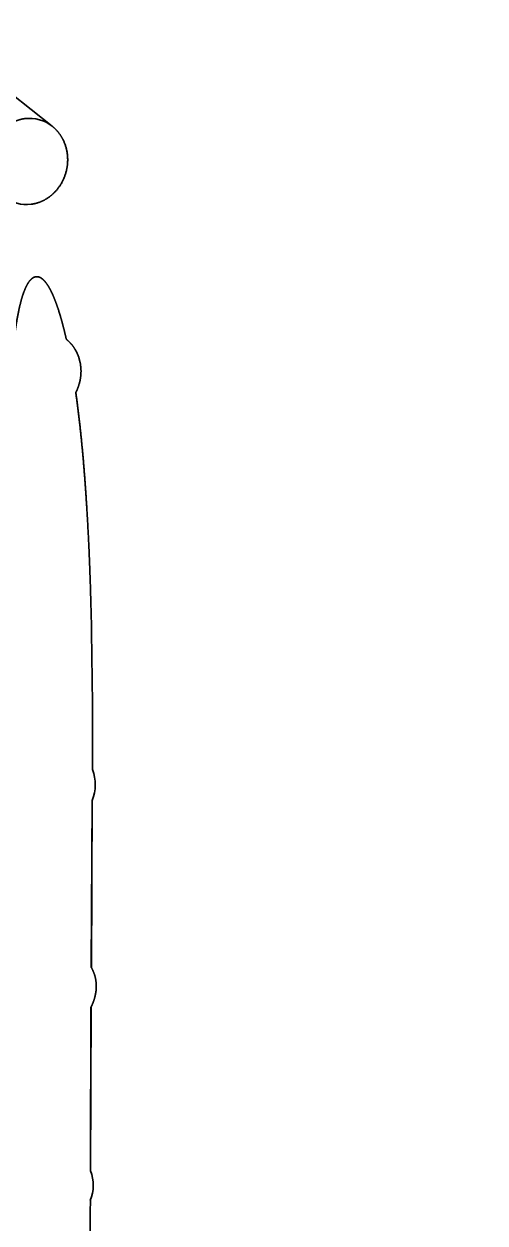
# Model space of a CAD drawing. Extents: x 23 to 587, y 4 to 413.
# Drawn here: x 432.13 to 434.84, y 133.6 to 140.64 of the extents above; entities that cross this region are included whole.
import ezdxf

# ---------------------------------------------------------------- set-up
doc = ezdxf.new("R2010")
doc.units = 0
doc.layers.get('0').update_dxf_attribs({"lineweight": 13})

# ---------------------------------------------------------------- blocks, each defined once
blk = doc.blocks.new('BLOCK6941')
at = {"color": 7, "lineweight": 35, "ltscale": 0.015808}
blk.add_line((12.168, -5.997), (11.673, -5.603), dxfattribs=at)
at = {"color": 7, "lineweight": 35, "ltscale": 0.000146847}
blk.add_line((12.613, -11.3), (12.613, -11.306), dxfattribs=at)
at = {"color": 7, "lineweight": 35, "ltscale": 0.048992}
blk.add_line((12.625, -15.88), (12.639, -13.92), dxfattribs=at)
at = {"color": 7, "lineweight": 35, "ltscale": 0.049359}
blk.add_line((12.639, -13.912), (12.629, -15.887), dxfattribs=at)
at = {"color": 7, "lineweight": 35, "ltscale": 0.048331}
blk.add_line((12.627, -16.343), (12.618, -18.276), dxfattribs=at)
at = {"color": 7, "lineweight": 35, "ltscale": 0.048042}
blk.add_line((12.623, -16.351), (12.618, -18.273), dxfattribs=at)
at = {"color": 7, "lineweight": 35}
for centre, radius, start, end in [((11.903, -6.326), 0.422, 51.1344, 97.4399), ((11.866, -6.497), 0.421, 231.2155, 277.5396), ((-47.477, -13.124), 60.118, 359.58576, 1.73231), ((12.176, -13.736), 0.498, 338.3106, 20.9133), ((12.187, -18.443), 0.463, 337.41, 21.5894), ((-40.893, -18.514), 53.509, 357.5973, 359.8851)]:
    blk.add_arc(centre, radius, start, end, dxfattribs=at)
for points, knots in [([(11.848, -5.907), (11.78, -5.916), (11.713, -5.939), (11.65, -5.975), (11.54, -6.069), (11.466, -6.197), (11.439, -6.267), (11.41, -6.413), (11.429, -6.559), (11.451, -6.629), (11.494, -6.713), (11.555, -6.782), (11.57, -6.797), (11.586, -6.812), (11.602, -6.825)], [0, 0, 0, 0, 0, 0, 0.626762, 0.626762, 0.626762, 1.262796, 1.262796, 1.262796, 1.895914, 1.895914, 1.895914, 2.090257, 2.090257, 2.090257, 2.090257, 2.090257, 2.090257]), ([(12.168, -5.997), (12.222, -6.04), (12.268, -6.094), (12.304, -6.156), (12.353, -6.293), (12.355, -6.44), (12.343, -6.514), (12.296, -6.655), (12.207, -6.773), (12.153, -6.823), (12.072, -6.873), (11.985, -6.902), (11.964, -6.907), (11.942, -6.911), (11.921, -6.914)], [0, 0, 0, 0, 0, 0, 0.626163, 0.626163, 0.626163, 1.261715, 1.261715, 1.261715, 1.895828, 1.895828, 1.895828, 2.090656, 2.090656, 2.090656, 2.090656, 2.090656, 2.090656]), ([(11.712, -8.582), (11.719, -8.511), (11.728, -8.441), (11.737, -8.37), (11.754, -8.264), (11.775, -8.159), (11.783, -8.124), (11.799, -8.055), (11.82, -7.986), (11.831, -7.954), (11.849, -7.905), (11.873, -7.859), (11.881, -7.845), (11.896, -7.822), (11.913, -7.802), (11.921, -7.795), (11.937, -7.78), (11.957, -7.77), (11.967, -7.766), (11.984, -7.764), (12, -7.766), (12.006, -7.767), (12.02, -7.771), (12.033, -7.778), (12.041, -7.783), (12.066, -7.802), (12.087, -7.826), (12.101, -7.844), (12.133, -7.892), (12.159, -7.943), (12.173, -7.973), (12.2, -8.036), (12.223, -8.101), (12.234, -8.133), (12.264, -8.226), (12.29, -8.319), (12.305, -8.379), (12.32, -8.44), (12.334, -8.501)], [0, 0, 0, 0, 0, 0, 0.619208, 0.619208, 0.619208, 0.929385, 0.929385, 0.929385, 1.241586, 1.241586, 1.241586, 1.37995, 1.37995, 1.37995, 1.4721, 1.4721, 1.4721, 1.570247, 1.570247, 1.570247, 1.622093, 1.622093, 1.622093, 1.704305, 1.704305, 1.704305, 1.908585, 1.908585, 1.908585, 2.218178, 2.218178, 2.218178, 2.524032, 2.524032, 2.524032, 3.078343, 3.078343, 3.078343, 3.078343, 3.078343, 3.078343]), ([(12.334, -8.501), (12.375, -8.534), (12.411, -8.573), (12.441, -8.618), (12.495, -8.729), (12.513, -8.855), (12.511, -8.926), (12.494, -9.011), (12.463, -9.09), (12.457, -9.103), (12.451, -9.115), (12.445, -9.128)], [0, 0, 0, 0, 0, 0, 0.483504, 0.483504, 0.483504, 1.097254, 1.097254, 1.097254, 1.219466, 1.219466, 1.219466, 1.219466, 1.219466, 1.219466]), ([(12.445, -9.128), (12.469, -9.3), (12.49, -9.473), (12.509, -9.645), (12.541, -9.992), (12.566, -10.341), (12.577, -10.516), (12.592, -10.777), (12.603, -11.039), (12.607, -11.126), (12.61, -11.213), (12.613, -11.3)], [0, 0, 0, 0, 0, 0, 1.538889, 1.538889, 1.538889, 3.077001, 3.077001, 3.077001, 3.847048, 3.847048, 3.847048, 3.847048, 3.847048, 3.847048]), ([(12.625, -15.88), (12.654, -15.928), (12.675, -15.981), (12.687, -16.039), (12.691, -16.138), (12.67, -16.237), (12.658, -16.276), (12.642, -16.315), (12.623, -16.351)], [0, 0, 0, 0, 0, 0, 0.5284391, 0.5284391, 0.5284391, 0.8871692, 0.8871692, 0.8871692, 0.8871692, 0.8871692, 0.8871692])]:
    blk.add_open_spline(points, degree=5, knots=knots, dxfattribs=at)
blk = doc.blocks.new('BLOCK6951')
at = {"color": 7, "lineweight": 35}
for centre, major_axis, start_param, end_param in [((-0.087, -0.188), (-6.501, 49.828), 3.141627, 6.28322), ((-0.734, -0.272), (-6.501, 49.828), 3.141627, 6.28322), ((-0.087, -0.188), (-5.919, 45.366), 0.019728, 3.121964), ((-0.734, -0.272), (-5.919, 45.366), 0.000034, 3.141627), ((-0.734, -0.272), (-6.501, 49.828), 1.212678, 3.141627), ((-0.734, -0.272), (-5.919, 45.366), 3.141627, 4.354271)]:
    blk.add_ellipse(centre, major_axis=major_axis, ratio=0.361678, start_param=start_param, end_param=end_param, dxfattribs=at)

msp = doc.modelspace()

# ---------------------------------------------------------------- block references
at = {"lineweight": 0, "xscale": 0.5, "yscale": 0.5, "zscale": 0.5}
for name, p in [('BLOCK6951', (431.573, 151.8767)), ('BLOCK6941', (426.2143, 143.0406))]:
    msp.add_blockref(name, p, dxfattribs=at)

doc.saveas('drawing.dxf')
